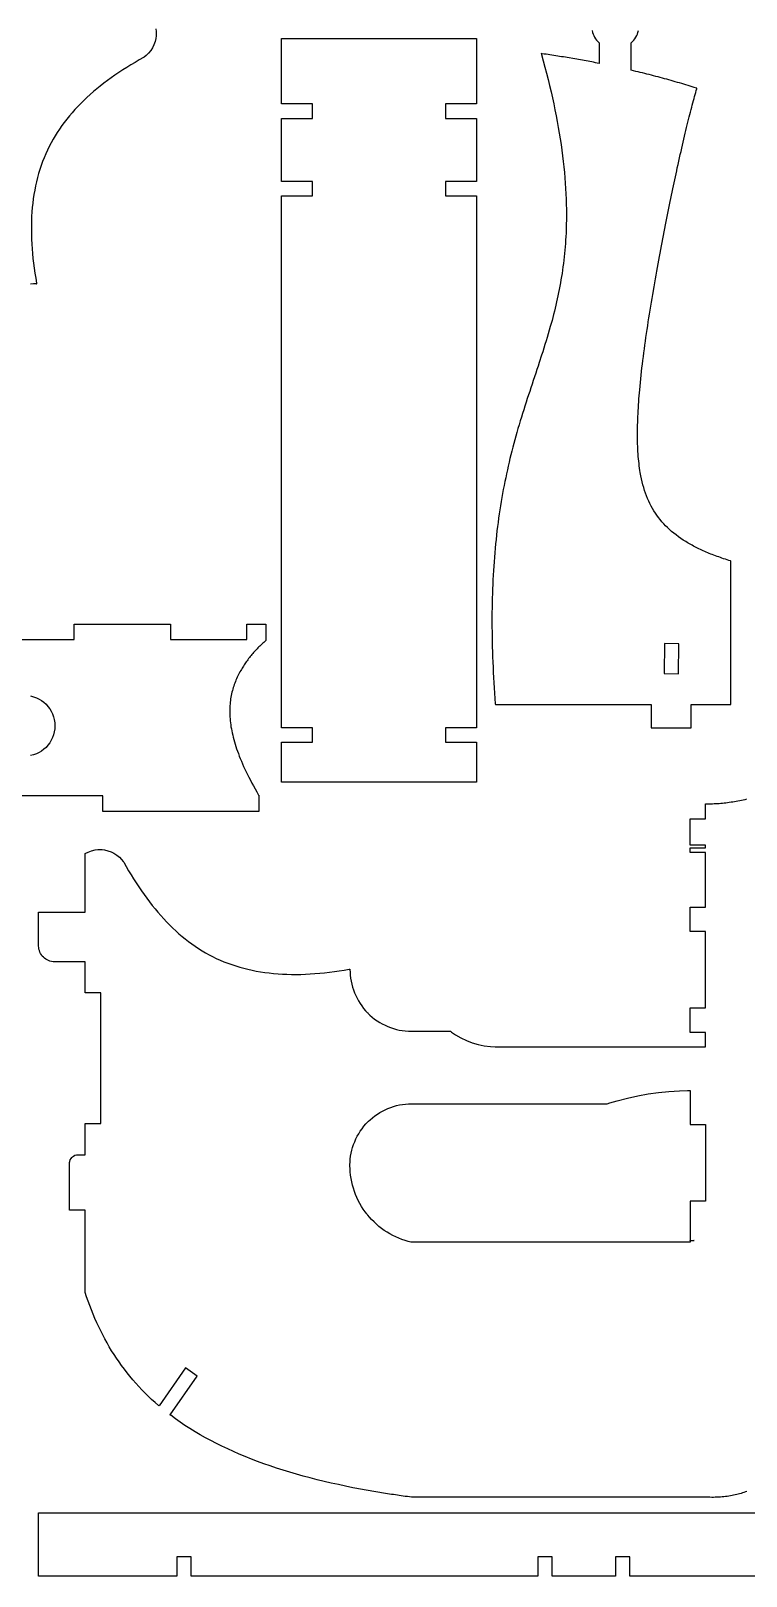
# Model space of a CAD drawing. Extents: x 0 to 504, y 0 to 398.
# Drawn here: x 153.6 to 245.9, y 1.2 to 200.4 of the extents above; entities that cross this region are included whole.
import ezdxf

# ---------------------------------------------------------------- set-up
doc = ezdxf.new("R2010")
doc.units = 0
doc.layers.get('0').update_dxf_attribs({"linetype": 'CONTINUOUS'})

msp = doc.modelspace()

# ---------------------------------------------------------------- linework, layer by layer
at = {"color": 0}
for points in [[(169.735, 200.667), (169.779, 200.326), (169.783, 200.214), (169.783, 199.862), (169.779, 199.754), (169.737, 199.431), (169.644, 199.011), (169.503, 198.608), (169.317, 198.225), (169.089, 197.865), (168.819, 197.533), (168.513, 197.232), (168.26, 197.028), (168.169, 196.967), (168.167, 196.964), (167.611, 196.653), (167.064, 196.337), (166.528, 196.018), (166, 195.693), (165.482, 195.364), (164.974, 195.031), (164.475, 194.692), (163.987, 194.349), (163.508, 194.001), (163.04, 193.649), (162.583, 193.292), (162.136, 192.929), (161.7, 192.563), (161.274, 192.19), (160.858, 191.813), (160.454, 191.431), (160.061, 191.043), (159.679, 190.65), (159.308, 190.253), (158.949, 189.849), (158.6, 189.44), (158.264, 189.026), (157.939, 188.606), (157.626, 188.181), (157.325, 187.75), (157.036, 187.314), (156.758, 186.871), (156.493, 186.424), (156.242, 185.969), (156.001, 185.51), (155.767, 185.028), (155.544, 184.54), (155.336, 184.046), (155.142, 183.544), (154.958, 183.038), (154.789, 182.525), (154.632, 182.006), (154.489, 181.481), (154.357, 180.95), (154.237, 180.414), (154.131, 179.871), (154.035, 179.322), (153.951, 178.768), (153.881, 178.208), (153.821, 177.643), (153.774, 177.072), (153.737, 176.494), (153.712, 175.913), (153.699, 175.325), (153.696, 174.733), (153.706, 174.135), (153.725, 173.532), (153.756, 172.924), (153.796, 172.31), (153.847, 171.692), (153.91, 171.068), (153.982, 170.439), (154.065, 169.806), (154.157, 169.168), (154.26, 168.525), (154.372, 167.878), (154.374, 167.874), (154.374, 167.871), (154.374, 167.868), (154.375, 167.865), (154.375, 167.862), (154.376, 167.86), (154.376, 167.857), (154.376, 167.854), (154.378, 167.85), (154.379, 167.844), (154.379, 167.842), (154.379, 167.839), (154.381, 167.836), (154.381, 167.833), (154.381, 167.831), (154.382, 167.824), (154.383, 167.821), (154.383, 167.818), (154.383, 167.815), (154.385, 167.81), (154.386, 167.806), (154.386, 167.803), (154.386, 167.8), (154.388, 167.797), (154.388, 167.794), (154.389, 167.789), (154.29, 167.789), (153.993, 167.783), (153.599, 167.758)], [(225.997, 200.428), (226.057, 200.208), (226.132, 199.993), (226.225, 199.785), (226.332, 199.582), (226.454, 199.388), (226.593, 199.201), (226.747, 199.025), (226.872, 198.899), (226.917, 198.858), (226.917, 196.207), (226.678, 196.253), (226.44, 196.3), (226.2, 196.347), (225.961, 196.392), (225.722, 196.436), (225.482, 196.482), (225.24, 196.526), (225, 196.571), (224.757, 196.614), (224.517, 196.657), (224.272, 196.7), (224.029, 196.743), (223.786, 196.786), (223.543, 196.828), (223.053, 196.911), (222.807, 196.951), (222.561, 196.993), (222.315, 197.033), (222.068, 197.072), (221.822, 197.112), (221.572, 197.151), (221.322, 197.192), (221.075, 197.229), (220.825, 197.267), (220.575, 197.307), (220.325, 197.343), (220.072, 197.379), (219.822, 197.417), (219.568, 197.453), (219.454, 197.471), (219.46, 197.454), (219.461, 197.451), (219.468, 197.425), (219.468, 197.421), (219.485, 197.365), (219.486, 197.362), (219.486, 197.354), (219.711, 196.539), (219.929, 195.731), (220.136, 194.926), (220.336, 194.129), (220.529, 193.337), (220.711, 192.551), (220.889, 191.771), (221.054, 190.997), (221.214, 190.228), (221.365, 189.465), (221.51, 188.707), (221.643, 187.957), (221.772, 187.212), (221.892, 186.472), (222, 185.739), (222.104, 185.011), (222.197, 184.289), (222.282, 183.572), (222.361, 182.861), (222.432, 182.157), (222.493, 181.457), (222.547, 180.764), (222.593, 180.078), (222.629, 179.393), (222.66, 178.718), (222.679, 178.047), (222.693, 177.382), (222.697, 176.722), (222.697, 176.068), (222.685, 175.422), (222.667, 174.779), (222.647, 174.329), (222.625, 173.886), (222.597, 173.443), (222.568, 173.003), (222.532, 172.564), (222.497, 172.129), (222.454, 171.697), (222.41, 171.265), (222.361, 170.839), (222.307, 170.411), (222.253, 169.989), (222.193, 169.568), (222.132, 169.147), (222.065, 168.732), (221.997, 168.317), (221.925, 167.903), (221.85, 167.49), (221.772, 167.082), (221.69, 166.672), (221.607, 166.268), (221.522, 165.861), (221.432, 165.457), (221.339, 165.057), (221.243, 164.657), (221.147, 164.257), (221.047, 163.861), (220.943, 163.465), (220.839, 163.068), (220.732, 162.678), (220.622, 162.285), (220.49, 161.818), (220.354, 161.354), (220.215, 160.89), (220.075, 160.429), (219.932, 159.965), (219.789, 159.504), (219.643, 159.043), (219.493, 158.582), (219.193, 157.66), (219.042, 157.197), (218.889, 156.735), (218.736, 156.271), (218.579, 155.804), (218.425, 155.34), (218.272, 154.875), (218.115, 154.407), (217.961, 153.936), (217.804, 153.468), (217.65, 152.996), (217.497, 152.521), (217.343, 152.043), (217.19, 151.567), (217.042, 151.085), (216.892, 150.6), (216.74, 150.115), (216.593, 149.625), (216.45, 149.132), (216.304, 148.636), (216.167, 148.139), (216.035, 147.671), (215.907, 147.197), (215.782, 146.725), (215.66, 146.247), (215.539, 145.765), (215.418, 145.279), (215.304, 144.793), (215.189, 144.303), (215.079, 143.807), (214.971, 143.31), (214.865, 142.807), (214.761, 142.303), (214.661, 141.793), (214.561, 141.279), (214.468, 140.764), (214.375, 140.246), (214.286, 139.721), (214.197, 139.193), (214.115, 138.662), (214.035, 138.128), (213.957, 137.587), (213.882, 137.046), (213.811, 136.498), (213.743, 135.948), (213.679, 135.393), (213.618, 134.833), (213.56, 134.271), (213.504, 133.703), (213.454, 133.13), (213.404, 132.555), (213.361, 131.983), (213.322, 131.407), (213.285, 130.828), (213.25, 130.241), (213.221, 129.653), (213.193, 129.062), (213.168, 128.466), (213.147, 127.865), (213.132, 127.261), (213.118, 126.653), (213.107, 126.04), (213.1, 125.423), (213.096, 124.803), (213.093, 124.178), (213.097, 123.551), (213.103, 122.919), (213.111, 122.282), (213.125, 121.643), (213.142, 120.998), (213.16, 120.35), (213.182, 119.697), (213.207, 119.042), (213.236, 118.382), (213.268, 117.718), (213.304, 117.05), (213.34, 116.377), (213.385, 115.701), (213.429, 115.022), (213.478, 114.337), (213.529, 113.65), (213.536, 113.58), (233.642, 113.58), (233.642, 110.58), (238.792, 110.58), (238.792, 113.58), (243.917, 113.58), (243.917, 132.062), (243.865, 132.079), (243.865, 132.079), (243.636, 132.148), (243.417, 132.219), (243.193, 132.292), (242.975, 132.364), (242.76, 132.437), (242.547, 132.511), (242.335, 132.586), (242.125, 132.662), (241.918, 132.739), (241.711, 132.817), (241.511, 132.896), (241.31, 132.972), (241.111, 133.055), (240.917, 133.136), (240.722, 133.218), (240.532, 133.301), (240.343, 133.385), (240.157, 133.469), (239.972, 133.555), (239.792, 133.641), (239.611, 133.73), (239.432, 133.818), (239.258, 133.907), (239.085, 133.998), (238.914, 134.09), (238.747, 134.182), (238.579, 134.276), (238.417, 134.371), (238.253, 134.466), (238.093, 134.562), (237.765, 134.771), (237.443, 134.985), (237.132, 135.201), (236.835, 135.423), (236.543, 135.653), (236.264, 135.886), (235.993, 136.125), (235.733, 136.369), (235.483, 136.621), (235.24, 136.876), (235.007, 137.139), (234.782, 137.407), (234.568, 137.682), (234.365, 137.964), (234.168, 138.253), (233.979, 138.547), (233.8, 138.848), (233.629, 139.157), (233.468, 139.472), (233.315, 139.797), (233.172, 140.128), (233.035, 140.465), (232.907, 140.811), (232.786, 141.168), (232.672, 141.529), (232.568, 141.9), (232.472, 142.279), (232.382, 142.667), (232.3, 143.061), (232.228, 143.465), (232.179, 143.753), (232.136, 144.042), (232.097, 144.335), (232.06, 144.632), (232.025, 144.935), (231.997, 145.24), (231.968, 145.55), (231.947, 145.864), (231.925, 146.182), (231.907, 146.504), (231.892, 146.832), (231.879, 147.161), (231.872, 147.497), (231.865, 147.836), (231.861, 148.178), (231.861, 148.522), (231.865, 148.872), (231.868, 149.228), (231.875, 149.585), (231.886, 149.946), (231.897, 150.31), (231.911, 150.678), (231.929, 151.047), (231.95, 151.422), (231.972, 151.8), (231.997, 152.179), (232.022, 152.567), (232.05, 152.954), (232.082, 153.346), (232.115, 153.739), (232.15, 154.136), (232.193, 154.597), (232.24, 155.065), (232.286, 155.535), (232.336, 156.01), (232.392, 156.485), (232.443, 156.965), (232.5, 157.447), (232.561, 157.932), (232.622, 158.421), (232.686, 158.911), (232.75, 159.403), (232.818, 159.897), (232.886, 160.393), (232.957, 160.89), (233.029, 161.389), (233.103, 161.89), (233.178, 162.393), (233.254, 162.893), (233.332, 163.397), (233.411, 163.9), (233.493, 164.404), (233.575, 164.91), (233.657, 165.414), (233.74, 165.918), (233.825, 166.422), (233.997, 167.428), (234.086, 167.929), (234.172, 168.429), (234.261, 168.929), (234.35, 169.425), (234.436, 169.897), (234.522, 170.365), (234.608, 170.832), (234.693, 171.3), (234.779, 171.764), (234.865, 172.222), (234.95, 172.682), (235.039, 173.139), (235.125, 173.593), (235.211, 174.043), (235.297, 174.493), (235.386, 174.939), (235.472, 175.382), (235.56, 175.821), (235.647, 176.257), (235.733, 176.689), (235.818, 177.118), (235.907, 177.547), (235.993, 177.968), (236.079, 178.389), (236.164, 178.804), (236.25, 179.214), (236.335, 179.622), (236.418, 180.025), (236.504, 180.425), (236.586, 180.821), (236.672, 181.211), (236.754, 181.597), (236.836, 181.979), (236.918, 182.357), (237, 182.729), (237.097, 183.172), (237.193, 183.607), (237.289, 184.036), (237.382, 184.457), (237.475, 184.871), (237.568, 185.279), (237.661, 185.679), (237.753, 186.074), (237.843, 186.46), (237.932, 186.84), (238.022, 187.212), (238.11, 187.578), (238.193, 187.938), (238.279, 188.289), (238.365, 188.633), (238.447, 188.969), (238.529, 189.3), (238.611, 189.622), (238.693, 189.938), (238.772, 190.247), (238.85, 190.549), (238.929, 190.842), (239.004, 191.129), (239.082, 191.408), (239.154, 191.682), (239.229, 191.944), (239.304, 192.203), (239.372, 192.453), (239.443, 192.696), (239.515, 192.932), (239.517, 192.933), (239.517, 192.938), (239.518, 192.943), (239.518, 192.95), (239.522, 192.954), (239.522, 192.957), (239.522, 192.962), (239.525, 192.967), (239.525, 192.974), (239.528, 192.975), (239.528, 192.978), (239.529, 192.983), (239.529, 192.987), (239.532, 192.99), (239.532, 192.997), (239.535, 192.997), (239.535, 193.001), (239.532, 193.003), (239.528, 193.004), (239.525, 193.004), (239.522, 193.006), (239.522, 193.006), (239.518, 193.007), (239.515, 193.008), (239.511, 193.008), (239.508, 193.011), (239.504, 193.011), (239.5, 193.013), (239.497, 193.014), (239.493, 193.015), (239.49, 193.015), (239.49, 193.017), (239.486, 193.017), (239.485, 193.018), (239.479, 193.019), (239.475, 193.019), (239.472, 193.021), (239.472, 193.022), (239.468, 193.022), (239.465, 193.024), (239.461, 193.025), (239.193, 193.11), (238.925, 193.193), (238.654, 193.276), (238.382, 193.36), (238.111, 193.442), (237.84, 193.524), (237.565, 193.604), (237.293, 193.685), (237.018, 193.765), (236.74, 193.844), (236.465, 193.924), (236.189, 194.003), (235.911, 194.081), (235.632, 194.157), (235.353, 194.235), (235.072, 194.31), (234.792, 194.386), (234.51, 194.461), (234.225, 194.535), (233.943, 194.61), (233.66, 194.682), (233.375, 194.756), (233.089, 194.828), (232.8, 194.899), (232.514, 194.969), (232.225, 195.04), (231.936, 195.11), (231.647, 195.179), (231.358, 195.247), (231.065, 195.317), (231.065, 198.858), (231.11, 198.899), (231.232, 199.025), (231.386, 199.201), (231.525, 199.388), (231.647, 199.582), (231.757, 199.785), (231.847, 199.993), (231.925, 200.208), (231.985, 200.428)], [(149.374, 121.939), (159.224, 121.939), (159.224, 123.939), (171.656, 123.939), (171.656, 121.939), (181.506, 121.939), (181.506, 123.939), (183.942, 123.939), (183.942, 121.83), (183.942, 121.829), (183.939, 121.827), (183.938, 121.826), (183.938, 121.825), (183.935, 121.824), (183.935, 121.823), (183.933, 121.821), (183.932, 121.821), (183.931, 121.82), (183.931, 121.819), (183.929, 121.818), (183.928, 121.817), (183.926, 121.816), (183.924, 121.814), (183.924, 121.813), (183.922, 121.813), (183.919, 121.81), (183.919, 121.81), (183.918, 121.809), (183.917, 121.807), (183.788, 121.694), (183.661, 121.58), (183.535, 121.465), (183.41, 121.349), (183.286, 121.232), (183.164, 121.114), (183.044, 120.995), (182.925, 120.875), (182.807, 120.754), (182.692, 120.632), (182.576, 120.509), (182.464, 120.385), (182.351, 120.259), (182.242, 120.133), (182.133, 120.006), (182.026, 119.877), (181.921, 119.748), (181.817, 119.617), (181.714, 119.485), (181.612, 119.352), (181.514, 119.218), (181.417, 119.082), (181.321, 118.946), (181.226, 118.808), (181.135, 118.669), (181.043, 118.529), (180.954, 118.388), (180.867, 118.245), (180.782, 118.101), (180.699, 117.956), (180.601, 117.784), (180.508, 117.61), (180.418, 117.434), (180.329, 117.257), (180.243, 117.077), (180.161, 116.896), (180.081, 116.712), (180.004, 116.526), (179.932, 116.337), (179.861, 116.147), (179.794, 115.954), (179.732, 115.758), (179.672, 115.56), (179.617, 115.359), (179.565, 115.155), (179.517, 114.949), (179.474, 114.739), (179.433, 114.527), (179.399, 114.311), (179.367, 114.093), (179.34, 113.871), (179.318, 113.645), (179.301, 113.417), (179.289, 113.185), (179.281, 112.949), (179.278, 112.71), (179.281, 112.467), (179.289, 112.22), (179.301, 111.97), (179.319, 111.715), (179.342, 111.468), (179.371, 111.218), (179.404, 110.963), (179.443, 110.704), (179.489, 110.441), (179.539, 110.174), (179.596, 109.902), (179.66, 109.626), (179.728, 109.346), (179.804, 109.061), (179.886, 108.771), (179.974, 108.476), (180.069, 108.177), (180.171, 107.873), (180.279, 107.564), (180.394, 107.251), (180.515, 106.932), (180.644, 106.608), (180.781, 106.278), (180.925, 105.944), (181.075, 105.604), (181.233, 105.259), (181.399, 104.909), (181.572, 104.553), (181.753, 104.192), (181.942, 103.824), (182.139, 103.451), (182.343, 103.073), (182.556, 102.688), (182.776, 102.298), (183.006, 101.902), (183.007, 101.901), (183.007, 101.9), (183.007, 101.9), (183.007, 101.899), (183.008, 101.899), (183.008, 101.897), (183.01, 101.896), (183.01, 101.895), (183.01, 101.895), (183.011, 101.894), (183.011, 101.893), (183.011, 101.892), (183.011, 101.892), (183.013, 101.891), (183.013, 101.891), (183.013, 101.889), (183.014, 101.889), (183.014, 101.888), (183.014, 101.887), (183.015, 101.886), (183.015, 101.885), (183.015, 101.885), (183.017, 101.884), (183.017, 99.7888), (162.914, 99.7888), (162.914, 101.789), (141.585, 101.789)], [(153.604, 114.674), (153.981, 114.577), (154.342, 114.445), (154.685, 114.28), (155.008, 114.084), (155.31, 113.858), (155.589, 113.604), (155.842, 113.326), (156.068, 113.023), (156.264, 112.7), (156.429, 112.357), (156.561, 111.996), (156.658, 111.62), (156.718, 111.23), (156.739, 110.929), (156.739, 110.829), (156.739, 110.728), (156.718, 110.428), (156.658, 110.038), (156.561, 109.662), (156.429, 109.301), (156.264, 108.958), (156.068, 108.634), (155.842, 108.332), (155.589, 108.053), (155.31, 107.8), (155.008, 107.574), (154.685, 107.378), (154.342, 107.212), (153.981, 107.08), (153.604, 106.984)], [(245.956, 12.1394), (245.778, 12.0755), (245.596, 12.0139), (245.412, 11.9548), (245.228, 11.8979), (245.039, 11.8437), (244.849, 11.792), (244.656, 11.7431), (244.46, 11.6968), (244.263, 11.6534), (244.061, 11.613), (243.858, 11.5755), (243.651, 11.5411), (243.443, 11.5099), (243.232, 11.4819), (243.017, 11.4573), (242.8, 11.436), (242.579, 11.4182), (242.357, 11.404), (242.131, 11.3934), (241.901, 11.3866), (241.669, 11.3836), (241.435, 11.3844), (241.197, 11.3893), (240.956, 11.3981), (240.711, 11.4111), (202.708, 11.4111), (202.704, 11.4117), (202.443, 11.4456), (202.183, 11.4799), (201.925, 11.5146), (201.667, 11.5498), (201.408, 11.5855), (201.151, 11.6216), (200.896, 11.6583), (200.639, 11.6953), (200.385, 11.7329), (200.131, 11.7708), (199.876, 11.8093), (199.622, 11.8482), (199.371, 11.8876), (199.118, 11.9275), (198.867, 11.9678), (198.617, 12.0086), (198.367, 12.0499), (198.118, 12.0916), (197.869, 12.1337), (197.621, 12.1764), (197.374, 12.2196), (197.126, 12.2631), (196.881, 12.3072), (196.636, 12.3517), (196.39, 12.3967), (196.147, 12.4422), (195.903, 12.4881), (195.661, 12.5346), (195.418, 12.5814), (195.176, 12.6288), (194.228, 12.8208), (193.289, 13.0201), (192.36, 13.2268), (191.442, 13.4411), (190.535, 13.663), (189.638, 13.8926), (188.751, 14.13), (187.876, 14.3753), (187.013, 14.6285), (186.16, 14.8899), (185.319, 15.1594), (184.489, 15.4372), (183.671, 15.7235), (182.865, 16.0181), (182.071, 16.3213), (181.288, 16.6331), (180.518, 16.9536), (179.76, 17.2831), (179.014, 17.6214), (178.281, 17.9688), (177.56, 18.3253), (176.853, 18.691), (176.158, 19.066), (175.476, 19.4503), (174.807, 19.8442), (174.153, 20.2476), (173.511, 20.6608), (172.882, 21.0838), (172.268, 21.5165), (171.667, 21.9592), (171.665, 21.9607), (171.663, 21.9621), (171.661, 21.9636), (171.66, 21.965), (171.657, 21.9665), (171.656, 21.9679), (171.654, 21.9694), (171.651, 21.9708), (171.65, 21.9722), (171.647, 21.9737), (171.646, 21.9751), (171.644, 21.9767), (171.642, 21.9781), (171.64, 21.9796), (171.638, 21.981), (171.636, 21.9824), (171.635, 21.9839), (171.632, 21.9854), (171.631, 21.9868), (171.629, 21.9882), (171.625, 21.9911), (171.622, 21.9925), (171.621, 21.994), (171.619, 21.9956), (171.617, 21.9969), (171.615, 21.9983), (171.612, 21.9999), (171.611, 22.0012), (171.61, 22.0028), (171.607, 22.0042), (175.096, 27.0069), (173.579, 28.0651), (170.161, 23.165), (170.099, 23.2188), (170.099, 23.2188), (169.65, 23.6099), (169.211, 24.0079), (168.783, 24.4128), (168.364, 24.8244), (167.953, 25.2429), (167.553, 25.6682), (167.161, 26.1001), (166.779, 26.5389), (166.407, 26.9842), (166.043, 27.4361), (165.689, 27.8946), (165.344, 28.3596), (165.008, 28.8311), (164.682, 29.3092), (164.364, 29.7936), (164.054, 30.2844), (163.754, 30.7817), (163.464, 31.2853), (163.181, 31.795), (162.907, 32.3111), (162.643, 32.8333), (162.386, 33.3618), (162.139, 33.8964), (161.9, 34.4371), (161.668, 34.9839), (161.447, 35.5367), (161.233, 36.0954), (161.028, 36.6601), (160.831, 37.2308), (160.642, 37.8074), (160.642, 37.8078), (160.642, 37.8082), (160.642, 37.8085), (160.642, 37.8093), (160.642, 37.8096), (160.64, 37.8104), (160.64, 37.8107), (160.64, 37.8115), (160.64, 37.8118), (160.64, 37.8126), (160.64, 37.8129), (160.64, 37.8138), (160.64, 37.814), (160.639, 37.8144), (160.639, 37.8147), (160.639, 37.816), (160.639, 37.8163), (160.639, 37.8167), (160.639, 37.8169), (160.639, 37.8178), (160.639, 37.8182), (160.638, 37.8185), (160.638, 48.4021), (158.638, 48.4021), (158.638, 54.4772), (158.638, 54.5299), (158.658, 54.6879), (158.719, 54.8886), (158.819, 55.0736), (158.915, 55.2001), (158.953, 55.2374), (158.99, 55.2746), (159.117, 55.3715), (159.301, 55.4703), (159.503, 55.5313), (159.661, 55.5521), (159.714, 55.5521), (160.638, 55.5521), (160.638, 59.5522), (162.638, 59.5522), (162.638, 76.4022), (160.638, 76.4022), (160.638, 80.4022), (156.714, 80.4022), (156.66, 80.4022), (156.501, 80.4129), (156.294, 80.4444), (156.096, 80.4956), (155.906, 80.5653), (155.724, 80.6526), (155.553, 80.7567), (155.393, 80.876), (155.246, 81.01), (155.112, 81.1574), (154.993, 81.3171), (154.889, 81.4882), (154.801, 81.6696), (154.732, 81.8601), (154.681, 82.059), (154.649, 82.2651), (154.638, 82.4242), (154.638, 82.4772), (154.638, 86.826), (160.638, 86.826), (160.638, 94.3538), (160.736, 94.4118), (161.043, 94.5618), (161.469, 94.7185), (161.911, 94.8221), (162.25, 94.866), (162.364, 94.8713), (162.715, 94.8713), (162.824, 94.8663), (163.147, 94.8257), (163.567, 94.7312), (163.969, 94.59), (164.353, 94.4043), (164.712, 94.1761), (165.044, 93.9075), (165.344, 93.6006), (165.55, 93.3467), (165.611, 93.2574), (165.612, 93.2542), (165.924, 92.6982), (166.24, 92.1517), (166.56, 91.6146), (166.885, 91.0871), (167.214, 90.5692), (167.547, 90.061), (167.885, 89.5628), (168.228, 89.0744), (168.575, 88.5963), (168.928, 88.1283), (169.286, 87.6707), (169.647, 87.2236), (170.015, 86.7869), (170.388, 86.361), (170.764, 85.9458), (171.147, 85.5417), (171.535, 85.1483), (171.926, 84.7662), (172.325, 84.3953), (172.728, 84.0357), (173.138, 83.6876), (173.551, 83.3511), (173.971, 83.0263), (174.396, 82.7132), (174.828, 82.4119), (175.264, 82.1229), (175.706, 81.8458), (176.154, 81.5811), (176.608, 81.3287), (177.067, 81.0888), (177.549, 80.8539), (178.038, 80.6322), (178.532, 80.4239), (179.032, 80.2286), (179.539, 80.0463), (180.051, 79.8767), (180.571, 79.7199), (181.096, 79.5757), (181.626, 79.4439), (182.164, 79.3244), (182.707, 79.2174), (183.256, 79.1222), (183.81, 79.0392), (184.369, 78.9681), (184.935, 78.9086), (185.506, 78.8608), (186.082, 78.8246), (186.664, 78.7997), (187.251, 78.7861), (187.844, 78.7838), (188.442, 78.7924), (189.046, 78.8119), (189.654, 78.8422), (190.267, 78.8833), (190.886, 78.935), (191.51, 78.9971), (192.138, 79.0694), (192.771, 79.1521), (193.41, 79.2449), (194.053, 79.3475), (194.7, 79.46), (194.703, 79.4606), (194.708, 79.4617), (194.711, 79.4622), (194.715, 79.4628), (194.718, 79.4632), (194.724, 79.4643), (194.726, 79.4649), (194.729, 79.4654), (194.732, 79.466), (194.736, 79.4665), (194.739, 79.4669), (194.744, 79.4681), (194.747, 79.4686), (194.75, 79.4692), (194.753, 79.4697), (194.756, 79.4703), (194.76, 79.4707), (194.763, 79.4713), (194.765, 79.4718), (194.768, 79.4724), (194.774, 79.4735), (194.776, 79.474), (194.781, 79.4744), (194.783, 79.475), (194.786, 79.4756), (194.789, 79.4761), (194.788, 79.3772), (194.794, 79.0801), (194.819, 78.6867), (194.864, 78.2964), (194.926, 77.91), (195.01, 77.5281), (195.11, 77.1513), (195.229, 76.7803), (195.365, 76.4158), (195.521, 76.0585), (195.693, 75.709), (195.882, 75.3682), (196.089, 75.0364), (196.311, 74.7144), (196.551, 74.4031), (196.807, 74.1026), (197.008, 73.8846), (197.078, 73.8143), (197.147, 73.7439), (197.362, 73.5397), (197.661, 73.2808), (197.969, 73.0379), (198.289, 72.8114), (198.618, 72.6014), (198.957, 72.4081), (199.304, 72.2319), (199.66, 72.0732), (200.022, 71.9319), (200.392, 71.8088), (200.768, 71.7037), (201.149, 71.6171), (201.535, 71.5493), (201.924, 71.5006), (202.318, 71.4711), (202.614, 71.4612), (202.714, 71.4612), (207.739, 71.4612), (207.899, 71.34), (208.401, 71.0026), (209.094, 70.6013), (209.817, 70.2581), (210.563, 69.9744), (211.329, 69.7518), (212.112, 69.5912), (212.908, 69.4939), (213.513, 69.4612), (213.714, 69.4612), (240.639, 69.4612), (240.639, 71.3113), (238.639, 71.3113), (238.639, 74.4613), (240.639, 74.4613), (240.639, 84.3113), (238.639, 84.3113), (238.639, 87.4613), (240.639, 87.4613), (240.639, 94.5031), (238.639, 94.5031), (238.639, 95.1185), (240.639, 95.1185), (240.639, 95.4447), (238.639, 95.4447), (238.639, 98.8474), (240.639, 98.8474), (240.639, 100.765), (240.656, 100.765), (240.658, 100.765), (240.681, 100.765), (240.683, 100.765), (240.706, 100.765), (240.708, 100.765), (240.713, 100.765), (240.921, 100.767), (241.129, 100.77), (241.339, 100.776), (241.549, 100.783), (241.76, 100.793), (241.972, 100.805), (242.185, 100.819), (242.4, 100.835), (242.614, 100.853), (242.831, 100.874), (243.047, 100.896), (243.267, 100.921), (243.485, 100.948), (243.706, 100.977), (243.926, 101.009), (244.15, 101.042), (244.372, 101.078), (244.597, 101.117), (244.822, 101.157), (245.05, 101.2), (245.278, 101.246), (245.506, 101.293), (245.736, 101.343), (245.967, 101.396)]]:
    msp.add_lwpolyline(points, dxfattribs=at)
for points in [[(211.093, 189.125), (211.093, 180.975), (207.093, 180.975), (207.093, 179.125), (211.093, 179.125), (211.093, 110.573), (207.093, 110.573), (207.093, 108.723), (211.093, 108.723), (211.093, 103.573), (185.943, 103.573), (185.943, 108.723), (189.943, 108.723), (189.943, 110.573), (185.943, 110.573), (185.943, 179.125), (189.943, 179.125), (189.943, 180.975), (185.943, 180.975), (185.943, 189.125), (189.943, 189.125), (189.943, 190.975), (185.943, 190.975), (185.943, 199.394), (211.093, 199.394), (211.093, 190.975), (207.093, 190.975), (207.093, 189.125), (211.093, 189.125)], [(237.197, 121.398), (235.347, 121.425), (235.293, 117.575), (237.143, 117.547), (237.197, 121.398)], [(238.639, 44.2611), (202.722, 44.2611), (202.617, 44.285), (202.303, 44.3653), (201.889, 44.4868), (201.482, 44.6251), (201.082, 44.7803), (200.69, 44.9518), (200.307, 45.1394), (199.931, 45.3428), (199.564, 45.5615), (199.207, 45.7957), (198.861, 46.0444), (198.524, 46.3079), (198.199, 46.5857), (197.885, 46.8774), (197.582, 47.1828), (197.292, 47.5014), (197.083, 47.7487), (197.015, 47.8332), (196.947, 47.9175), (196.753, 48.1764), (196.506, 48.5293), (196.275, 48.8914), (196.06, 49.2621), (195.86, 49.6408), (195.678, 50.0271), (195.511, 50.4204), (195.361, 50.8201), (195.228, 51.2258), (195.112, 51.6369), (195.014, 52.0528), (194.933, 52.4731), (194.871, 52.8971), (194.825, 53.3243), (194.797, 53.7542), (194.789, 54.0782), (194.789, 54.1862), (194.789, 54.2844), (194.799, 54.5792), (194.826, 54.9694), (194.875, 55.3565), (194.942, 55.7396), (195.028, 56.1179), (195.131, 56.4911), (195.253, 56.8583), (195.392, 57.219), (195.549, 57.5724), (195.722, 57.9181), (195.913, 58.2551), (196.119, 58.5831), (196.343, 58.9011), (196.583, 59.2087), (196.839, 59.5053), (197.04, 59.7206), (197.11, 59.79), (197.179, 59.8596), (197.394, 60.061), (197.69, 60.3165), (197.999, 60.5561), (198.317, 60.7797), (198.644, 60.9869), (198.982, 61.1776), (199.326, 61.3514), (199.681, 61.5079), (200.042, 61.6472), (200.408, 61.7686), (200.782, 61.8722), (201.16, 61.9576), (201.543, 62.0244), (201.931, 62.0725), (202.321, 62.1015), (202.615, 62.1112), (202.714, 62.1112), (227.953, 62.1112), (228.276, 62.216), (229.254, 62.5054), (230.568, 62.8485), (231.893, 63.1401), (233.229, 63.3803), (234.572, 63.5685), (235.924, 63.7046), (237.279, 63.7883), (238.299, 63.8182), (238.639, 63.8194), (238.639, 59.4239), (240.639, 59.4239), (240.639, 49.5739), (238.639, 49.5739), (238.639, 44.2611)], [(239.165, 44.4688), (239.121, 44.4682), (238.682, 44.4664), (238.639, 44.4665), (238.639, 44.4688), (239.165, 44.4688)], [(174.293, 3.69613), (172.443, 3.69613), (172.443, 1.23443), (154.638, 1.23443), (154.638, 9.38444), (305.694, 9.38444), (305.694, 1.23443), (296.294, 1.23443), (296.294, 3.69613), (294.444, 3.69613), (294.444, 1.23443), (230.869, 1.23443), (230.869, 3.69613), (229.019, 3.69613), (229.019, 1.23443), (220.869, 1.23443), (220.869, 3.69613), (219.019, 3.69613), (219.019, 1.23443), (174.293, 1.23443), (174.293, 3.69613)]]:
    msp.add_lwpolyline(points, close=True, dxfattribs=at)

doc.saveas('drawing.dxf')
